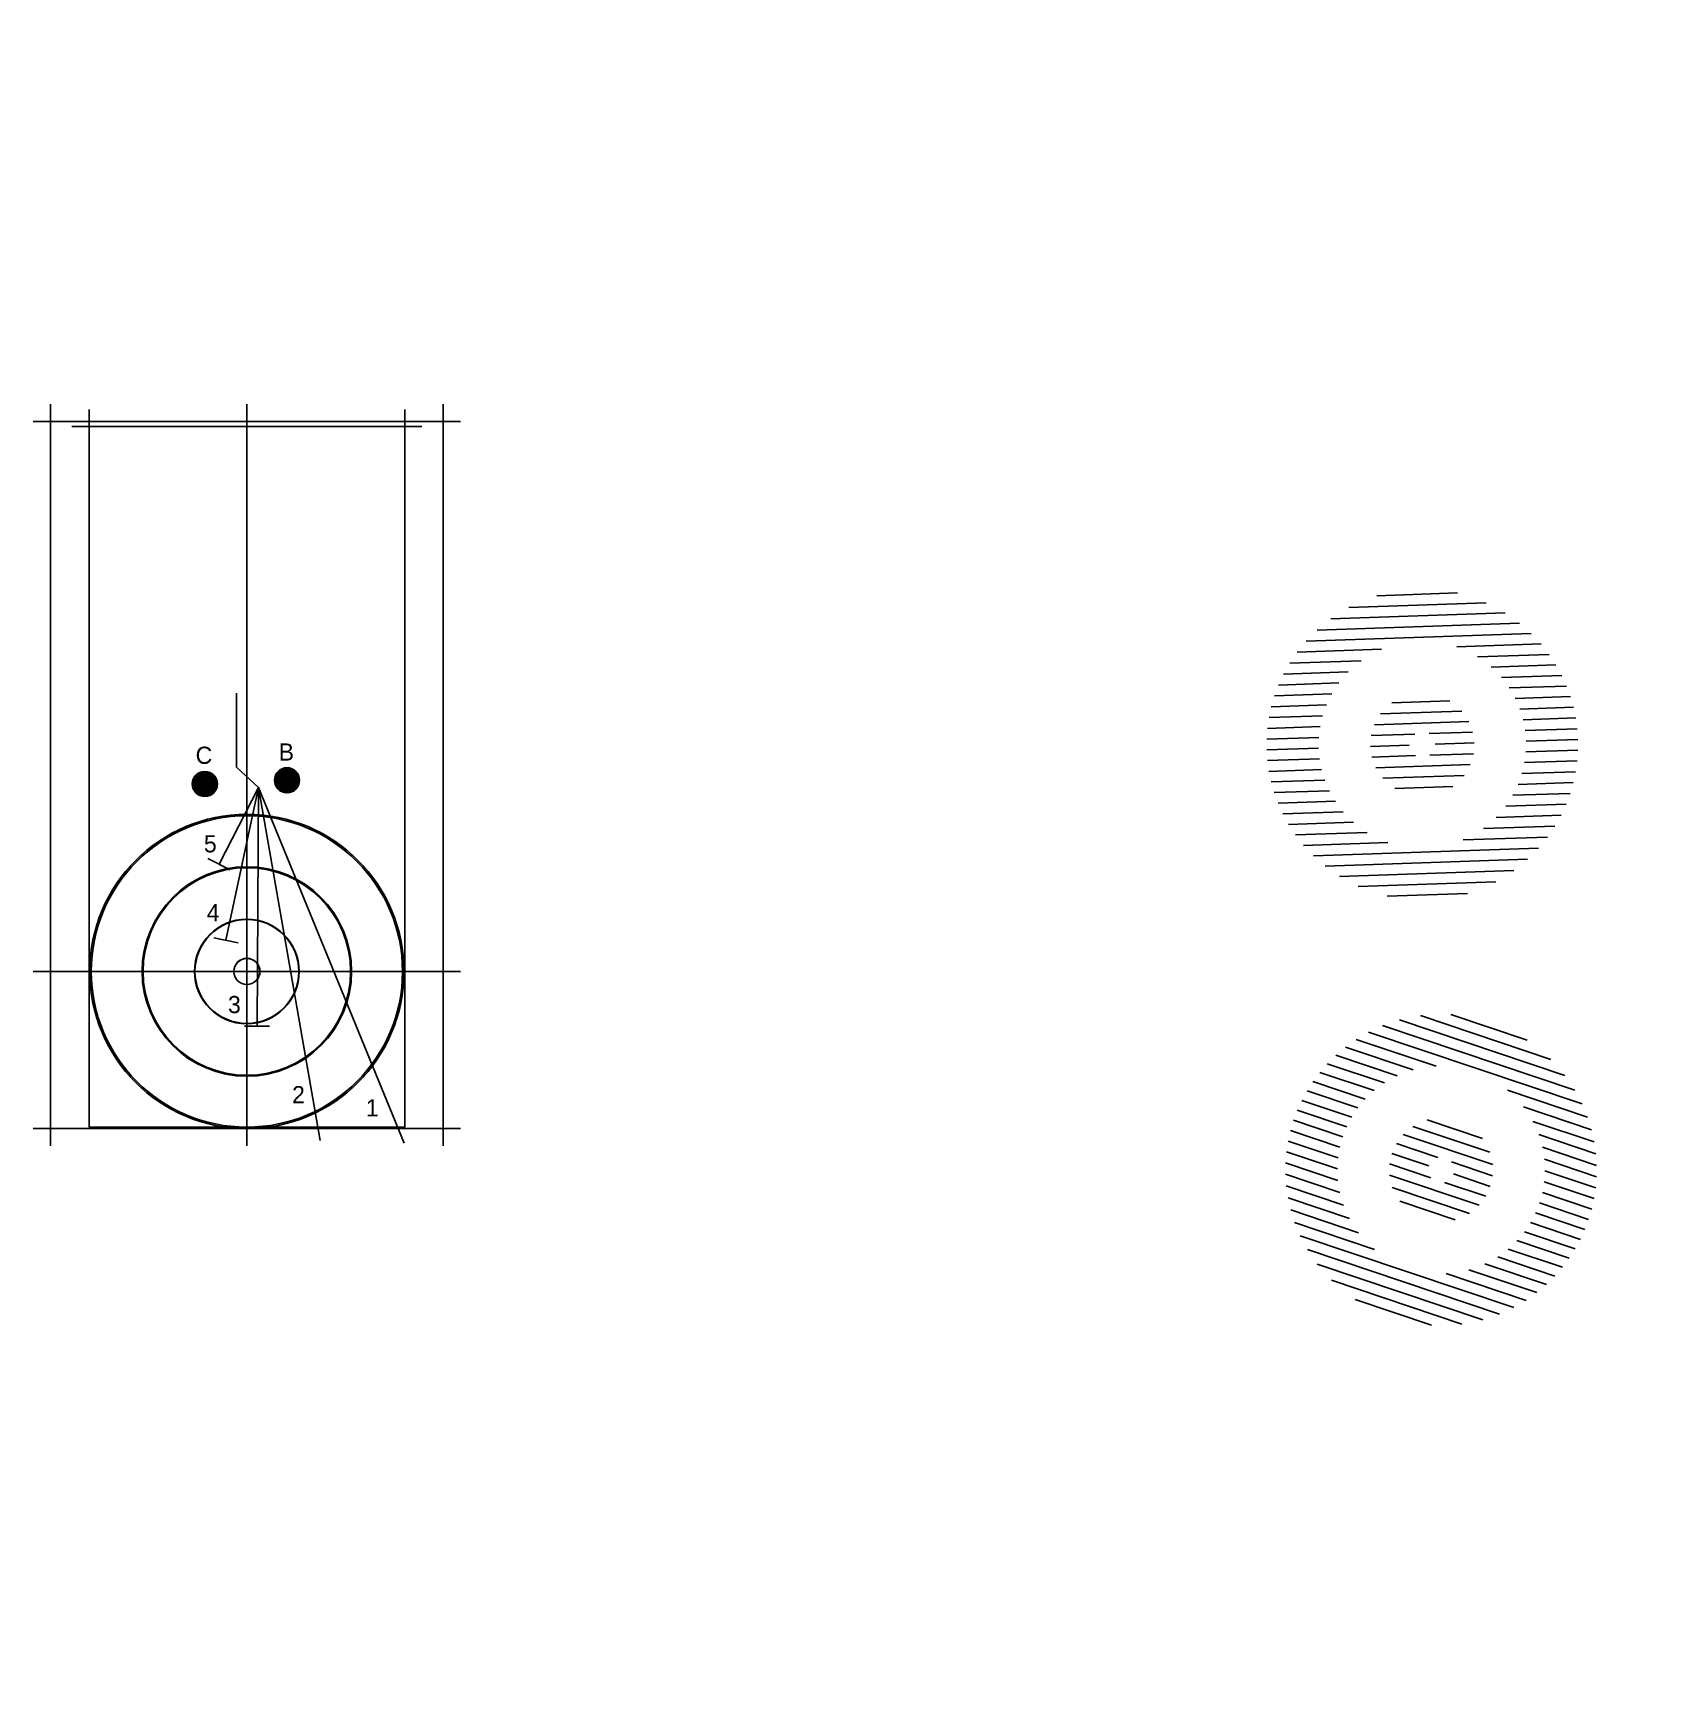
# Model space of a CAD drawing. Extents: x -2.5 to 16.3, y -8.5 to 10.9.
import ezdxf
from ezdxf.enums import TextEntityAlignment as Align

# ---------------------------------------------------------------- set-up
doc = ezdxf.new("R2010")
doc.units = 0
doc.header["$LTSCALE"] = 0.5
doc.linetypes.add('AUSGEZOGEN', pattern=[0])
doc.linetypes.add('VERDECKT', pattern=[0])
doc.layers.get('0').update_dxf_attribs({"linetype": 'AUSGEZOGEN'})
doc.layers.add('HOUSE', color=7, linetype='AUSGEZOGEN')

# ---------------------------------------------------------------- blocks, each defined once
blk = doc.blocks.new('*X')
at = {"color": 0}
for p, q in [((9.894, 10.009), (10.041, 10.156)), ((9.895, 9.993), (10.057, 10.155)), ((9.895, 10.001), (10.049, 10.155)), ((9.895, 10.018), (10.032, 10.155)), ((9.896, 10.028), (10.022, 10.154)), ((9.897, 9.985), (10.065, 10.153)), ((9.897, 10.039), (10.011, 10.153)), ((9.898, 9.978), (10.072, 10.152)), ((9.9, 9.971), (10.079, 10.15)), ((9.9, 10.05), (10, 10.15)), ((9.902, 9.964), (10.086, 10.148)), ((9.904, 9.957), (10.093, 10.146)), ((9.905, 10.064), (9.986, 10.145)), ((9.907, 9.951), (10.099, 10.143)), ((9.91, 9.945), (10.105, 10.14)), ((9.913, 9.939), (10.111, 10.137)), ((9.913, 10.081), (9.969, 10.137)), ((9.916, 9.934), (10.116, 10.134)), ((9.92, 9.928), (10.122, 10.13)), ((9.923, 9.923), (10.127, 10.127)), ((10.039, 10.03), (10.132, 10.123)), ((10.046, 10.028), (10.137, 10.119)), ((10.05, 10.023), (10.141, 10.115)), ((10.05, 10.015), (10.146, 10.11)), ((10.05, 10.006), (10.15, 10.106)), ((10.05, 9.997), (10.154, 10.101)), ((10.05, 9.988), (10.158, 10.096)), ((10.05, 9.979), (10.161, 10.091)), ((10.05, 9.97), (10.165, 10.085)), ((10.05, 9.962), (10.168, 10.079)), ((10.05, 9.953), (10.171, 10.074)), ((9.927, 9.918), (10.03, 10.021)), ((9.931, 9.913), (10.03, 10.012)), ((9.935, 9.909), (10.03, 10.003)), ((9.94, 9.904), (10.03, 9.995)), ((9.944, 9.9), (10.03, 9.986)), ((9.949, 9.896), (10.03, 9.977)), ((9.954, 9.892), (10.03, 9.968)), ((9.959, 9.889), (10.03, 9.959)), ((9.965, 9.885), (10.03, 9.95)), ((9.971, 9.882), (10.03, 9.942)), ((9.976, 9.879), (10.03, 9.933)), ((9.982, 9.876), (10.031, 9.925)), ((9.989, 9.874), (10.036, 9.921)), ((9.995, 9.872), (10.044, 9.921)), ((10.002, 9.869), (10.181, 10.048)), ((10.009, 9.868), (10.182, 10.041)), ((10.017, 9.866), (10.184, 10.033)), ((10.024, 9.865), (10.185, 10.026)), ((10.03, 10.03), (10.04, 10.04)), ((10.03, 10.021), (10.047, 10.038)), ((10.03, 10.012), (10.05, 10.032)), ((10.03, 10.003), (10.05, 10.023)), ((10.03, 9.995), (10.05, 10.015)), ((10.03, 9.986), (10.05, 10.006)), ((10.03, 9.977), (10.05, 9.997)), ((10.03, 9.968), (10.05, 9.988)), ((10.03, 9.959), (10.05, 9.979)), ((10.03, 9.95), (10.05, 9.97)), ((10.03, 9.942), (10.05, 9.962)), ((10.031, 9.934), (10.05, 9.953)), ((10.033, 9.865), (10.185, 10.017)), ((10.036, 9.93), (10.05, 9.944)), ((10.041, 9.864), (10.186, 10.009)), ((10.049, 9.926), (10.178, 10.055)), ((10.05, 9.944), (10.174, 10.068)), ((10.05, 9.935), (10.176, 10.061)), ((10.05, 9.865), (10.185, 10)), ((10.06, 9.866), (10.184, 9.99)), ((10.071, 9.868), (10.182, 9.979)), ((10.083, 9.871), (10.179, 9.967)), ((10.097, 9.876), (10.174, 9.953)), ((10.115, 9.885), (10.165, 9.935)), ((-1.811, -0.043), (0.043, 1.811)), ((-1.806, 0.138), (-0.138, 1.806)), ((-1.779, 0.342), (-0.342, 1.779)), ((-0.485, 1.106), (0.209, 1.8)), ((-0.228, 1.186), (0.361, 1.775)), ((-1.715, 0.583), (-0.583, 1.715)), ((-1.569, 0.906), (-0.906, 1.569)), ((-0.03, 1.207), (0.503, 1.74)), ((0.139, 1.2), (0.636, 1.696)), ((0.289, 1.173), (0.76, 1.644)), ((0.424, 1.131), (0.878, 1.585)), ((0.547, 1.077), (0.988, 1.518)), ((0.659, 1.012), (1.092, 1.446)), ((0.761, 0.938), (1.19, 1.366)), ((0.854, 0.854), (1.281, 1.281)), ((0.938, 0.761), (1.366, 1.19)), ((1.012, 0.659), (1.446, 1.092)), ((1.077, 0.547), (1.518, 0.988)), ((1.131, 0.424), (1.585, 0.878)), ((-0.6, -0.07), (0.07, 0.6)), ((-0.593, 0.114), (-0.114, 0.593)), ((1.173, 0.289), (1.644, 0.76)), ((1.2, 0.139), (1.696, 0.636)), ((-1.8, -0.209), (-1.106, 0.485)), ((-0.565, -0.212), (0.212, 0.565)), ((-0.029, 0.148), (0.329, 0.506)), ((0.107, 0.107), (0.427, 0.427)), ((1.207, -0.03), (1.74, 0.503)), ((-1.775, -0.361), (-1.186, 0.228)), ((-0.212, -0.565), (0.565, 0.212)), ((0.148, -0.029), (0.506, 0.329)), ((1.106, -0.485), (1.8, 0.209)), ((1.186, -0.228), (1.775, 0.361)), ((-1.74, -0.503), (-1.207, 0.03)), ((-0.506, -0.329), (-0.148, 0.029)), ((-0.07, -0.6), (0.6, 0.07)), ((-0.043, -1.811), (1.811, 0.043)), ((-1.696, -0.636), (-1.2, -0.139)), ((-0.427, -0.427), (-0.107, -0.107)), ((-0.329, -0.506), (0.029, -0.148)), ((0.114, -0.593), (0.593, -0.114)), ((0.138, -1.806), (1.806, -0.138)), ((-1.644, -0.76), (-1.173, -0.289)), ((0.342, -1.779), (1.779, -0.342)), ((-1.585, -0.878), (-1.131, -0.424)), ((-1.518, -0.988), (-1.077, -0.547)), ((-1.446, -1.092), (-1.012, -0.659)), ((-1.366, -1.19), (-0.938, -0.761)), ((0.583, -1.715), (1.715, -0.583)), ((-1.281, -1.281), (-0.854, -0.854)), ((-1.19, -1.366), (-0.761, -0.938)), ((0.906, -1.569), (1.569, -0.906)), ((-1.092, -1.446), (-0.659, -1.012)), ((-0.988, -1.518), (-0.547, -1.077)), ((-0.878, -1.585), (-0.424, -1.131)), ((-0.209, -1.8), (0.485, -1.106)), ((-0.76, -1.644), (-0.289, -1.173)), ((-0.636, -1.696), (-0.139, -1.2)), ((-0.503, -1.74), (0.03, -1.207)), ((-0.361, -1.775), (0.228, -1.186))]:
    blk.add_line(p, q, dxfattribs=at)
blk = doc.blocks.new('ROCKD')
at = {"color": 0}
blk.add_lwpolyline([(-0.001, 0.02), (0.001, 0.02, -0.414214), (0.01, 0.011), (0.01, -0.081, -0.414214), (0.001, -0.09), (-0.001, -0.09, -0.414214), (-0.01, -0.081), (-0.01, 0.011, -0.414214)], format="xyb", close=True, dxfattribs=at)
for radius in [0.146, 0.106]:
    blk.add_circle((0, 0), radius, dxfattribs=at)
blk.add_blockref('*X', (-10.04, -10.01), dxfattribs=at)
blk = doc.blocks.new('HOUSEO')
at = {"color": 0}
for p, q in [((-2.286, -2.0288), (-2.286, 6.6008)), ((0, -2.0288), (0, 6.6008)), ((2.286, -2.0288), (2.286, 6.6008)), ((-2.486, 6.4008), (2.486, 6.4008)), ((-1.836783, -1.811622), (-1.836783, 6.540677)), ((0, -2.011622), (0, 6.540677)), ((1.836783, 6.540677), (1.836783, -1.811622)), ((-2.036783, 6.340677), (2.036783, 6.340677)), ((2.486, 0), (-2.486, 0)), ((-2.036783, 0), (2.036783, 0)), ((-2.486, -1.8288), (2.486, -1.8288)), ((1.836783, -1.811622), (-1.836783, -1.811622))]:
    blk.add_line(p, q, dxfattribs=at)
for radius in [1.8288, 1.811622, 1.2192, 1.207748, 0.6096, 0.603874, 0.1524, 0.150969]:
    blk.add_circle((0, 0), radius, dxfattribs=at)

msp = doc.modelspace()

# ---------------------------------------------------------------- linework, layer by layer
at = {"color": 0, "linetype": 'VERDECKT'}
for p, q in [((-0.122, 3.237), (-0.122, 2.378)), ((-0.122, 2.378), (0.135, 2.14)), ((0.135, 2.14), (-0.323, 1.247)), ((0.135, 2.14), (-0.243, 0.363)), ((0.135, 2.14), (0.119, -0.636)), ((0.135, 2.14), (0.855, -1.966)), ((0.135, 2.14), (1.831, -2))]:
    msp.add_line(p, q, dxfattribs=at)
at = {"color": 0}
for p, q in [((-0.194, 1.181), (-0.453, 1.314)), ((-0.1, 0.333), (-0.385, 0.393)), ((0.265, -0.637), (-0.026, -0.635))]:
    msp.add_line(p, q, dxfattribs=at)

# ---------------------------------------------------------------- block references
for p, rotation in [((-0.489, 2.182), 136.9351161499762), ((0.467, 2.225), 116.4356100072559)]:
    msp.add_blockref('ROCKD', p, dxfattribs=dict(at, rotation=rotation))
at = {"layer": 'HOUSE', "color": 0, "linetype": 'VERDECKT'}
msp.add_blockref('HOUSEO', (0, 0), dxfattribs=at)

# ---------------------------------------------------------------- texts
at = {"color": 0, "linetype": 'VERDECKT'}
for s, p in [('C', (-0.5, 2.416)), ('B', (0.46, 2.454))]:
    msp.add_text(s, height=0.2, dxfattribs=at).set_placement(p, align=Align.CENTER)
msp.add_text('5', height=0.2, dxfattribs=at).set_placement((-0.5, 1.386))
for s, p in [('4', (-0.319, 0.584)), ('3', (-0.071, -0.485)), ('2', (0.675, -1.534)), ('1', (1.534, -1.687))]:
    msp.add_text(s, height=0.2, dxfattribs=at).set_placement(p, align=Align.RIGHT)

doc.saveas('drawing.dxf')
